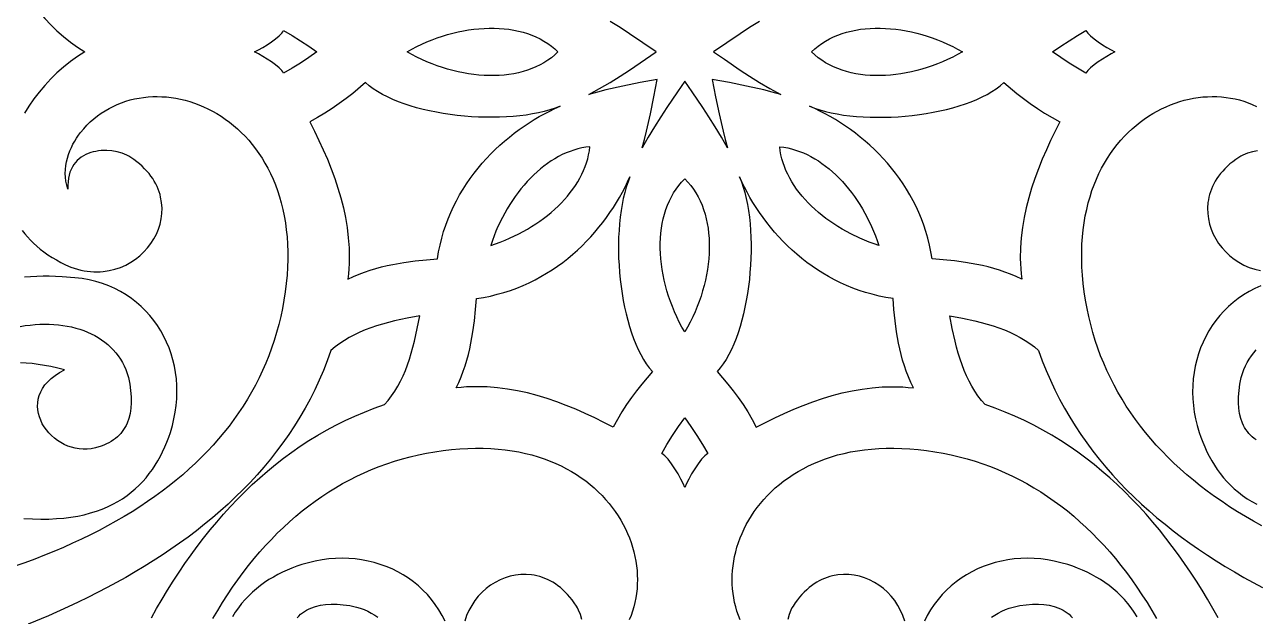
# Model space of a CAD drawing. Extents: x 38.7 to 88.7, y -52.9 to -2.9.
# Drawn here: x 54.2 to 71.81, y -35.98 to -27.51 of the extents above; entities that cross this region are included whole.
import ezdxf

# ---------------------------------------------------------------- set-up
doc = ezdxf.new("R2010")
doc.units = 0
doc.header["$MEASUREMENT"] = 0
doc.layers.add('LAYER_1', color=18, linetype='CONTINUOUS')

msp = doc.modelspace()

# ---------------------------------------------------------------- linework, layer by layer
at = {"layer": 'LAYER_1'}
for points in [[(54.202, -27.021), (54.266, -27.126), (54.336, -27.227), (54.411, -27.326), (54.492, -27.421), (54.578, -27.513), (54.668, -27.6), (54.762, -27.683), (54.86, -27.761), (54.962, -27.834), (55.068, -27.901), (54.962, -27.968), (54.86, -28.04), (54.762, -28.118), (54.668, -28.201), (54.578, -28.288), (54.492, -28.38), (54.411, -28.475), (54.336, -28.574), (54.266, -28.676), (54.202, -28.78)], [(64.719, -27.465), (64.576, -27.554), (64.443, -27.641), (64.06, -27.901), (64.216, -28.005), (64.443, -28.16), (64.576, -28.247), (64.719, -28.337), (64.869, -28.425), (65.023, -28.51), (64.901, -28.476), (64.78, -28.446), (64.535, -28.391), (64.289, -28.341), (64.042, -28.294), (64.09, -28.542), (64.141, -28.789), (64.197, -29.034), (64.228, -29.155), (64.262, -29.276), (64.176, -29.123), (64.086, -28.974), (63.995, -28.831), (63.908, -28.698), (63.754, -28.472), (63.65, -28.318), (63.546, -28.472), (63.392, -28.698), (63.305, -28.831), (63.215, -28.974), (63.125, -29.123), (63.04, -29.276), (63.073, -29.155), (63.104, -29.034), (63.159, -28.789), (63.209, -28.542), (63.257, -28.294), (63.011, -28.341), (62.765, -28.391), (62.52, -28.446), (62.399, -28.476), (62.277, -28.51), (62.431, -28.425), (62.581, -28.337), (62.724, -28.247), (62.858, -28.16), (63.24, -27.901), (62.858, -27.641), (62.724, -27.554), (62.581, -27.465)], [(54.171, -30.455), (54.207, -30.502), (54.246, -30.548), (54.287, -30.593), (54.332, -30.638), (54.379, -30.681), (54.429, -30.723), (54.482, -30.763), (54.538, -30.803), (54.597, -30.841), (54.659, -30.878), (54.724, -30.914), (54.792, -30.948), (54.864, -30.981), (54.912, -30.997), (54.96, -31.011), (55.008, -31.023), (55.056, -31.032), (55.102, -31.039), (55.149, -31.044), (55.195, -31.047), (55.24, -31.047), (55.284, -31.046), (55.328, -31.043), (55.414, -31.03), (55.496, -31.011), (55.576, -30.984), (55.651, -30.951), (55.723, -30.912), (55.79, -30.868), (55.853, -30.818), (55.911, -30.764), (55.964, -30.705), (56.012, -30.643), (56.054, -30.577), (56.09, -30.508), (56.119, -30.437), (56.143, -30.364), (56.159, -30.288), (56.169, -30.212), (56.171, -30.135), (56.165, -30.057), (56.151, -29.98), (56.142, -29.941), (56.13, -29.902), (56.116, -29.864), (56.099, -29.826), (56.081, -29.788), (56.06, -29.751), (56.037, -29.714), (56.012, -29.678), (55.985, -29.642), (55.955, -29.607), (55.922, -29.572), (55.888, -29.538), (55.85, -29.505), (55.81, -29.473), (55.768, -29.442), (55.723, -29.411), (55.695, -29.394), (55.665, -29.379), (55.6, -29.352), (55.529, -29.332), (55.455, -29.318), (55.379, -29.312), (55.34, -29.312), (55.302, -29.314), (55.263, -29.318), (55.225, -29.324), (55.188, -29.332), (55.151, -29.342), (55.116, -29.355), (55.081, -29.37), (55.048, -29.387), (55.016, -29.407), (54.986, -29.43), (54.958, -29.455), (54.932, -29.483), (54.909, -29.513), (54.888, -29.547), (54.869, -29.583), (54.854, -29.622), (54.841, -29.664), (54.832, -29.709), (54.826, -29.758), (54.823, -29.809), (54.825, -29.864), (54.807, -29.808), (54.795, -29.751), (54.788, -29.695), (54.786, -29.639), (54.788, -29.583), (54.794, -29.528), (54.804, -29.474), (54.817, -29.421), (54.833, -29.369), (54.852, -29.318), (54.874, -29.269), (54.897, -29.222), (54.922, -29.177), (54.949, -29.134), (54.977, -29.093), (55.005, -29.055), (55.05, -29.002), (55.097, -28.951), (55.145, -28.904), (55.196, -28.859), (55.248, -28.817), (55.301, -28.778), (55.356, -28.743), (55.413, -28.71), (55.471, -28.68), (55.53, -28.653), (55.591, -28.629), (55.652, -28.608), (55.714, -28.589), (55.778, -28.574), (55.842, -28.561), (55.906, -28.552), (55.971, -28.545), (56.037, -28.541), (56.103, -28.54), (56.17, -28.542), (56.236, -28.546), (56.303, -28.554), (56.369, -28.564), (56.436, -28.577), (56.502, -28.593), (56.568, -28.612), (56.634, -28.634), (56.699, -28.658), (56.764, -28.685), (56.828, -28.715), (56.891, -28.748), (56.954, -28.783), (57.015, -28.821), (57.076, -28.862), (57.135, -28.906), (57.193, -28.953), (57.25, -29.002), (57.305, -29.054), (57.359, -29.108), (57.411, -29.166), (57.461, -29.226), (57.51, -29.288), (57.557, -29.354), (57.602, -29.422), (57.644, -29.492), (57.685, -29.566), (57.723, -29.642), (57.759, -29.721), (57.793, -29.802), (57.823, -29.886), (57.852, -29.973), (57.877, -30.062), (57.9, -30.154), (57.919, -30.248), (57.936, -30.345), (57.949, -30.445), (57.96, -30.547), (57.967, -30.652), (57.97, -30.76), (57.97, -30.87), (57.967, -30.982), (57.959, -31.097), (57.948, -31.215), (57.933, -31.335), (57.915, -31.455), (57.893, -31.572), (57.869, -31.689), (57.841, -31.804), (57.81, -31.917), (57.776, -32.029), (57.739, -32.14), (57.698, -32.248), (57.655, -32.356), (57.609, -32.462), (57.559, -32.566), (57.507, -32.669), (57.451, -32.77), (57.393, -32.87), (57.332, -32.969), (57.267, -33.066), (57.2, -33.161), (57.13, -33.255), (57.057, -33.347), (56.981, -33.438), (56.903, -33.527), (56.821, -33.615), (56.737, -33.701), (56.65, -33.786), (56.56, -33.869), (56.467, -33.951), (56.372, -34.031), (56.274, -34.109), (56.173, -34.187), (56.069, -34.262), (55.963, -34.336), (55.855, -34.409), (55.743, -34.48), (55.629, -34.549), (55.512, -34.617), (55.393, -34.683), (55.271, -34.748), (55.147, -34.811), (55.02, -34.873), (54.891, -34.933), (54.759, -34.992), (54.625, -35.049), (54.488, -35.104), (54.349, -35.158), (54.207, -35.211), (54.063, -35.262)], [(71.906, -34.683), (71.787, -34.617), (71.67, -34.549), (71.556, -34.48), (71.445, -34.409), (71.336, -34.336), (71.23, -34.262), (71.126, -34.187), (71.025, -34.109), (70.927, -34.031), (70.832, -33.951), (70.739, -33.869), (70.649, -33.786), (70.562, -33.701), (70.478, -33.615), (70.396, -33.527), (70.318, -33.438), (70.242, -33.347), (70.169, -33.255), (70.099, -33.161), (70.031, -33.066), (69.967, -32.969), (69.906, -32.87), (69.847, -32.77), (69.792, -32.669), (69.74, -32.566), (69.69, -32.462), (69.644, -32.356), (69.6, -32.248), (69.56, -32.14), (69.523, -32.029), (69.489, -31.917), (69.458, -31.804), (69.43, -31.689), (69.405, -31.572), (69.384, -31.455), (69.366, -31.335), (69.351, -31.215), (69.34, -31.097), (69.332, -30.982), (69.329, -30.87), (69.329, -30.76), (69.332, -30.652), (69.339, -30.547), (69.35, -30.445), (69.363, -30.345), (69.38, -30.248), (69.4, -30.154), (69.422, -30.062), (69.448, -29.973), (69.476, -29.886), (69.507, -29.802), (69.54, -29.721), (69.576, -29.642), (69.614, -29.566), (69.655, -29.492), (69.698, -29.422), (69.743, -29.354), (69.789, -29.288), (69.838, -29.226), (69.889, -29.166), (69.941, -29.108), (69.995, -29.054), (70.05, -29.002), (70.107, -28.953), (70.165, -28.906), (70.224, -28.862), (70.284, -28.821), (70.346, -28.783), (70.408, -28.748), (70.472, -28.715), (70.536, -28.685), (70.6, -28.658), (70.666, -28.634), (70.731, -28.612), (70.797, -28.593), (70.864, -28.577), (70.93, -28.564), (70.997, -28.554), (71.064, -28.546), (71.13, -28.542), (71.197, -28.54), (71.263, -28.541), (71.328, -28.545), (71.394, -28.552), (71.458, -28.561), (71.522, -28.574), (71.585, -28.589), (71.648, -28.608), (71.709, -28.629), (71.769, -28.653), (71.828, -28.68)], [(71.845, -29.318), (71.771, -29.332), (71.701, -29.352), (71.636, -29.379), (71.606, -29.394), (71.577, -29.411), (71.532, -29.442), (71.49, -29.473), (71.45, -29.505), (71.413, -29.538), (71.378, -29.572), (71.346, -29.607), (71.316, -29.642), (71.288, -29.678), (71.263, -29.714), (71.24, -29.751), (71.219, -29.788), (71.201, -29.826), (71.185, -29.864), (71.171, -29.902), (71.159, -29.941), (71.149, -29.98), (71.141, -30.018), (71.135, -30.057), (71.129, -30.135), (71.132, -30.212), (71.141, -30.288), (71.157, -30.364), (71.181, -30.437), (71.21, -30.508), (71.246, -30.577), (71.288, -30.643), (71.336, -30.705), (71.389, -30.764), (71.447, -30.818), (71.51, -30.868), (71.577, -30.912), (71.649, -30.951), (71.725, -30.984), (71.804, -31.011), (71.886, -31.03)], [(54.195, -34.577), (54.318, -34.584), (54.437, -34.587), (54.551, -34.586), (54.661, -34.58), (54.766, -34.572), (54.868, -34.559), (54.965, -34.542), (55.058, -34.523), (55.147, -34.499), (55.233, -34.473), (55.315, -34.443), (55.393, -34.41), (55.467, -34.374), (55.538, -34.336), (55.605, -34.294), (55.67, -34.25), (55.731, -34.203), (55.788, -34.154), (55.843, -34.103), (55.895, -34.049), (55.943, -33.994), (55.989, -33.936), (56.033, -33.876), (56.073, -33.815), (56.111, -33.752), (56.147, -33.687), (56.18, -33.622), (56.211, -33.554), (56.239, -33.486), (56.266, -33.416), (56.29, -33.346), (56.319, -33.249), (56.342, -33.152), (56.361, -33.056), (56.374, -32.96), (56.382, -32.864), (56.385, -32.769), (56.383, -32.674), (56.376, -32.581), (56.364, -32.489), (56.348, -32.398), (56.327, -32.309), (56.301, -32.222), (56.271, -32.136), (56.236, -32.053), (56.197, -31.972), (56.153, -31.894), (56.105, -31.818), (56.053, -31.745), (55.997, -31.675), (55.937, -31.609), (55.873, -31.546), (55.805, -31.486), (55.733, -31.43), (55.657, -31.379), (55.578, -31.331), (55.495, -31.288), (55.408, -31.25), (55.318, -31.216), (55.225, -31.187), (55.128, -31.163), (55.028, -31.145), (54.925, -31.132), (54.74, -31.118), (54.648, -31.114), (54.558, -31.112), (54.468, -31.112), (54.379, -31.114), (54.29, -31.119), (54.203, -31.125)], [(71.892, -31.25), (71.806, -31.288), (71.723, -31.331), (71.644, -31.379), (71.568, -31.43), (71.496, -31.486), (71.428, -31.546), (71.364, -31.609), (71.304, -31.675), (71.247, -31.745), (71.195, -31.818), (71.148, -31.894), (71.104, -31.972), (71.065, -32.053), (71.03, -32.136), (71, -32.222), (70.974, -32.309), (70.953, -32.398), (70.936, -32.489), (70.925, -32.581), (70.918, -32.674), (70.916, -32.769), (70.919, -32.864), (70.927, -32.96), (70.94, -33.056), (70.958, -33.152), (70.982, -33.249), (71.011, -33.346), (71.035, -33.416), (71.062, -33.486), (71.09, -33.554), (71.121, -33.622), (71.154, -33.687), (71.189, -33.752), (71.227, -33.815), (71.268, -33.876), (71.311, -33.936), (71.357, -33.994), (71.406, -34.049), (71.457, -34.103), (71.512, -34.154), (71.57, -34.203), (71.631, -34.25), (71.695, -34.294), (71.762, -34.336), (71.833, -34.374)], [(56.018, -35.997), (56.094, -35.864), (56.171, -35.732), (56.25, -35.601), (56.331, -35.473), (56.414, -35.346), (56.499, -35.221), (56.586, -35.098), (56.674, -34.977), (56.765, -34.858), (56.858, -34.742), (56.954, -34.628), (57.051, -34.516), (57.15, -34.406), (57.252, -34.299), (57.356, -34.195), (57.462, -34.093), (57.571, -33.995), (57.682, -33.899), (57.795, -33.806), (57.911, -33.716), (58.029, -33.629), (58.149, -33.545), (58.273, -33.464), (58.398, -33.387), (58.526, -33.313), (58.657, -33.243), (58.791, -33.177), (58.927, -33.114), (59.066, -33.054), (59.208, -32.999), (59.352, -32.947), (59.405, -32.887), (59.455, -32.823), (59.501, -32.756), (59.543, -32.686), (59.583, -32.613), (59.619, -32.537), (59.652, -32.459), (59.683, -32.379), (59.711, -32.296), (59.737, -32.212), (59.761, -32.126), (59.783, -32.039), (59.823, -31.86), (59.858, -31.677), (59.676, -31.711), (59.497, -31.75), (59.41, -31.772), (59.324, -31.796), (59.24, -31.821), (59.158, -31.849), (59.077, -31.879), (58.999, -31.912), (58.923, -31.948), (58.85, -31.987), (58.78, -32.029), (58.713, -32.074), (58.648, -32.123), (58.588, -32.176), (58.535, -32.32), (58.479, -32.462), (58.419, -32.6), (58.355, -32.736), (58.288, -32.869), (58.217, -33), (58.142, -33.128), (58.065, -33.253), (57.983, -33.376), (57.899, -33.496), (57.811, -33.614), (57.721, -33.729), (57.627, -33.842), (57.531, -33.952), (57.431, -34.061), (57.329, -34.166), (57.224, -34.27), (57.117, -34.371), (57.007, -34.47), (56.894, -34.566), (56.779, -34.661), (56.662, -34.753), (56.543, -34.844), (56.422, -34.932), (56.298, -35.018), (56.173, -35.102), (56.045, -35.185), (55.916, -35.265), (55.786, -35.343), (55.653, -35.42), (55.519, -35.495), (55.384, -35.567), (55.247, -35.639), (55.109, -35.708), (54.969, -35.776), (54.829, -35.842), (54.545, -35.969), (54.257, -36.09)], [(71.281, -35.997), (71.206, -35.864), (71.129, -35.732), (71.05, -35.601), (70.969, -35.473), (70.886, -35.346), (70.801, -35.221), (70.714, -35.098), (70.625, -34.977), (70.534, -34.858), (70.441, -34.742), (70.346, -34.628), (70.249, -34.516), (70.149, -34.406), (70.047, -34.299), (69.944, -34.195), (69.837, -34.093), (69.729, -33.995), (69.618, -33.899), (69.505, -33.806), (69.389, -33.716), (69.271, -33.629), (69.15, -33.545), (69.027, -33.464), (68.901, -33.387), (68.773, -33.313), (68.642, -33.243), (68.509, -33.177), (68.373, -33.114), (68.234, -33.054), (68.092, -32.999), (67.948, -32.947), (67.894, -32.887), (67.845, -32.823), (67.799, -32.756), (67.757, -32.686), (67.717, -32.613), (67.681, -32.537), (67.648, -32.459), (67.617, -32.379), (67.589, -32.296), (67.562, -32.212), (67.538, -32.126), (67.516, -32.039), (67.476, -31.86), (67.441, -31.677), (67.624, -31.711), (67.802, -31.75), (67.89, -31.772), (67.976, -31.796), (68.06, -31.821), (68.142, -31.849), (68.223, -31.879), (68.301, -31.912), (68.377, -31.948), (68.45, -31.987), (68.52, -32.029), (68.588, -32.074), (68.652, -32.123), (68.713, -32.176), (68.765, -32.32), (68.821, -32.462), (68.881, -32.6), (68.945, -32.736), (69.012, -32.869), (69.083, -33), (69.158, -33.128), (69.236, -33.253), (69.317, -33.376), (69.401, -33.496), (69.489, -33.614), (69.579, -33.729), (69.673, -33.842), (69.77, -33.952), (69.869, -34.061), (69.971, -34.166), (70.076, -34.27), (70.184, -34.371), (70.293, -34.47), (70.406, -34.566), (70.521, -34.661), (70.638, -34.753), (70.757, -34.844), (70.878, -34.932), (71.002, -35.018), (71.127, -35.102), (71.254, -35.185), (71.383, -35.265), (71.514, -35.343), (71.647, -35.42), (71.781, -35.495), (71.916, -35.567)], [(54.142, -31.829), (54.213, -31.817), (54.284, -31.809), (54.354, -31.802), (54.423, -31.798), (54.491, -31.797), (54.558, -31.797), (54.624, -31.801), (54.689, -31.806), (54.753, -31.814), (54.815, -31.824), (54.876, -31.837), (54.936, -31.852), (54.994, -31.869), (55.051, -31.888), (55.106, -31.91), (55.159, -31.934), (55.21, -31.96), (55.259, -31.989), (55.307, -32.02), (55.352, -32.053), (55.395, -32.088), (55.436, -32.125), (55.474, -32.165), (55.51, -32.207), (55.544, -32.251), (55.575, -32.297), (55.603, -32.345), (55.629, -32.395), (55.652, -32.448), (55.672, -32.502), (55.689, -32.559), (55.708, -32.656), (55.721, -32.748), (55.728, -32.837), (55.729, -32.921), (55.725, -33.001), (55.713, -33.077), (55.696, -33.148), (55.671, -33.215), (55.657, -33.246), (55.64, -33.276), (55.622, -33.306), (55.602, -33.333), (55.58, -33.36), (55.557, -33.386), (55.532, -33.41), (55.504, -33.433), (55.475, -33.454), (55.444, -33.474), (55.411, -33.493), (55.377, -33.511), (55.34, -33.527), (55.301, -33.542), (55.218, -33.568), (55.159, -33.58), (55.101, -33.586), (55.043, -33.587), (54.986, -33.583), (54.93, -33.573), (54.875, -33.559), (54.822, -33.541), (54.771, -33.518), (54.722, -33.492), (54.675, -33.462), (54.631, -33.428), (54.589, -33.392), (54.551, -33.352), (54.516, -33.311), (54.485, -33.267), (54.458, -33.221), (54.435, -33.173), (54.417, -33.125), (54.403, -33.074), (54.394, -33.024), (54.391, -32.972), (54.393, -32.921), (54.401, -32.869), (54.415, -32.817), (54.435, -32.767), (54.462, -32.716), (54.496, -32.667), (54.536, -32.62), (54.584, -32.574), (54.64, -32.53), (54.704, -32.488), (54.776, -32.449), (54.678, -32.425), (54.582, -32.404), (54.489, -32.387), (54.398, -32.373), (54.311, -32.362), (54.226, -32.355), (54.144, -32.351)], [(71.826, -33.454), (71.797, -33.433), (71.769, -33.41), (71.744, -33.386), (71.72, -33.36), (71.699, -33.333), (71.679, -33.306), (71.66, -33.276), (71.644, -33.246), (71.629, -33.215), (71.605, -33.148), (71.587, -33.077), (71.576, -33.001), (71.571, -32.921), (71.572, -32.837), (71.58, -32.748), (71.593, -32.656), (71.612, -32.559), (71.629, -32.502), (71.649, -32.448), (71.671, -32.395), (71.697, -32.345), (71.726, -32.297), (71.757, -32.251), (71.79, -32.207), (71.826, -32.165)], [(56.898, -36.009), (56.967, -35.893), (57.037, -35.779), (57.108, -35.668), (57.181, -35.56), (57.256, -35.454), (57.332, -35.351), (57.41, -35.25), (57.489, -35.152), (57.569, -35.057), (57.652, -34.965), (57.735, -34.876), (57.82, -34.789), (57.907, -34.705), (57.995, -34.624), (58.085, -34.546), (58.176, -34.47), (58.269, -34.398), (58.363, -34.328), (58.459, -34.262), (58.556, -34.198), (58.655, -34.137), (58.755, -34.079), (58.856, -34.024), (58.96, -33.972), (59.064, -33.923), (59.17, -33.878), (59.278, -33.835), (59.387, -33.795), (59.498, -33.759), (59.61, -33.725), (59.723, -33.695), (59.838, -33.668), (59.955, -33.644), (60.073, -33.623), (60.192, -33.605), (60.312, -33.591), (60.43, -33.581), (60.545, -33.574), (60.657, -33.571), (60.767, -33.572), (60.874, -33.576), (60.979, -33.584), (61.081, -33.595), (61.18, -33.609), (61.277, -33.626), (61.371, -33.646), (61.463, -33.669), (61.552, -33.695), (61.638, -33.724), (61.722, -33.756), (61.803, -33.789), (61.881, -33.826), (61.957, -33.865), (62.03, -33.906), (62.101, -33.949), (62.168, -33.994), (62.233, -34.041), (62.296, -34.09), (62.355, -34.141), (62.412, -34.194), (62.467, -34.248), (62.518, -34.304), (62.567, -34.361), (62.613, -34.419), (62.656, -34.479), (62.697, -34.539), (62.735, -34.601), (62.77, -34.664), (62.802, -34.727), (62.831, -34.791), (62.858, -34.856), (62.882, -34.922), (62.903, -34.988), (62.922, -35.054), (62.937, -35.12), (62.95, -35.187), (62.96, -35.254), (62.967, -35.32), (62.971, -35.387), (62.972, -35.453), (62.971, -35.519), (62.967, -35.585), (62.96, -35.65), (62.95, -35.715), (62.937, -35.779), (62.921, -35.842), (62.902, -35.904), (62.881, -35.965), (62.856, -36.026)], [(64.443, -36.026), (64.419, -35.965), (64.397, -35.904), (64.379, -35.842), (64.363, -35.779), (64.35, -35.715), (64.34, -35.65), (64.333, -35.585), (64.329, -35.519), (64.327, -35.453), (64.329, -35.387), (64.333, -35.32), (64.34, -35.254), (64.35, -35.187), (64.363, -35.12), (64.378, -35.054), (64.397, -34.988), (64.418, -34.922), (64.442, -34.856), (64.469, -34.791), (64.498, -34.727), (64.53, -34.664), (64.565, -34.601), (64.603, -34.539), (64.644, -34.479), (64.687, -34.419), (64.733, -34.361), (64.782, -34.304), (64.834, -34.248), (64.888, -34.194), (64.945, -34.141), (65.004, -34.09), (65.067, -34.041), (65.132, -33.994), (65.2, -33.949), (65.27, -33.906), (65.343, -33.865), (65.419, -33.826), (65.497, -33.789), (65.578, -33.756), (65.662, -33.724), (65.748, -33.695), (65.837, -33.669), (65.929, -33.646), (66.023, -33.626), (66.12, -33.609), (66.219, -33.595), (66.321, -33.584), (66.426, -33.576), (66.533, -33.572), (66.643, -33.571), (66.756, -33.574), (66.871, -33.581), (66.988, -33.591), (67.108, -33.605), (67.228, -33.623), (67.345, -33.644), (67.462, -33.668), (67.577, -33.695), (67.69, -33.725), (67.803, -33.759), (67.913, -33.795), (68.022, -33.835), (68.13, -33.878), (68.236, -33.923), (68.34, -33.972), (68.444, -34.024), (68.545, -34.079), (68.645, -34.137), (68.744, -34.198), (68.841, -34.262), (68.937, -34.328), (69.031, -34.398), (69.124, -34.47), (69.215, -34.546), (69.304, -34.624), (69.393, -34.705), (69.479, -34.789), (69.564, -34.876), (69.648, -34.965), (69.73, -35.057), (69.811, -35.152), (69.89, -35.25), (69.968, -35.351), (70.044, -35.454), (70.118, -35.56), (70.191, -35.668), (70.263, -35.779), (70.333, -35.893), (70.401, -36.009)], [(60.222, -36.047), (60.179, -35.964), (60.132, -35.884), (60.081, -35.808), (60.026, -35.736), (59.967, -35.667), (59.904, -35.602), (59.838, -35.542), (59.769, -35.485), (59.696, -35.433), (59.621, -35.384), (59.543, -35.34), (59.462, -35.3), (59.379, -35.265), (59.294, -35.234), (59.207, -35.208), (59.118, -35.186), (59.027, -35.169), (58.935, -35.157), (58.842, -35.149), (58.748, -35.147), (58.652, -35.149), (58.557, -35.157), (58.46, -35.169), (58.364, -35.187), (58.267, -35.21), (58.17, -35.238), (58.1, -35.262), (58.03, -35.288), (57.962, -35.317), (57.894, -35.347), (57.828, -35.38), (57.764, -35.415), (57.701, -35.453), (57.639, -35.493), (57.579, -35.536), (57.521, -35.582), (57.465, -35.63), (57.411, -35.682), (57.36, -35.736), (57.31, -35.794), (57.263, -35.854), (57.219, -35.918), (57.177, -35.986)], [(70.123, -35.986), (70.081, -35.918), (70.036, -35.854), (69.989, -35.794), (69.94, -35.736), (69.888, -35.682), (69.834, -35.63), (69.778, -35.582), (69.72, -35.536), (69.661, -35.493), (69.599, -35.453), (69.536, -35.415), (69.471, -35.38), (69.405, -35.347), (69.338, -35.317), (69.269, -35.288), (69.2, -35.262), (69.129, -35.238), (69.032, -35.21), (68.936, -35.187), (68.839, -35.169), (68.743, -35.157), (68.647, -35.149), (68.552, -35.147), (68.457, -35.149), (68.364, -35.157), (68.272, -35.169), (68.182, -35.186), (68.093, -35.208), (68.006, -35.234), (67.92, -35.265), (67.837, -35.3), (67.757, -35.34), (67.679, -35.384), (67.603, -35.433), (67.531, -35.485), (67.461, -35.542), (67.395, -35.602), (67.333, -35.667), (67.274, -35.736), (67.218, -35.808), (67.167, -35.884), (67.12, -35.964), (67.078, -36.047)], [(62.178, -36.024), (62.158, -35.953), (62.131, -35.888), (62.116, -35.858), (62.099, -35.83), (62.069, -35.785), (62.038, -35.742), (62.006, -35.702), (61.973, -35.665), (61.94, -35.63), (61.906, -35.597), (61.871, -35.567), (61.835, -35.539), (61.799, -35.514), (61.762, -35.49), (61.725, -35.47), (61.688, -35.451), (61.65, -35.434), (61.612, -35.42), (61.574, -35.408), (61.535, -35.398), (61.496, -35.39), (61.458, -35.384), (61.38, -35.378), (61.303, -35.379), (61.227, -35.388), (61.151, -35.404), (61.078, -35.427), (61.007, -35.456), (60.938, -35.492), (60.872, -35.533), (60.809, -35.58), (60.75, -35.633), (60.696, -35.691), (60.646, -35.753), (60.601, -35.821), (60.561, -35.892), (60.528, -35.968), (60.501, -36.047)], [(66.799, -36.047), (66.772, -35.968), (66.738, -35.892), (66.699, -35.821), (66.654, -35.753), (66.604, -35.691), (66.55, -35.633), (66.491, -35.58), (66.428, -35.533), (66.362, -35.492), (66.293, -35.456), (66.222, -35.427), (66.148, -35.404), (66.073, -35.388), (65.997, -35.379), (65.92, -35.378), (65.842, -35.384), (65.765, -35.398), (65.726, -35.408), (65.688, -35.42), (65.65, -35.434), (65.612, -35.451), (65.574, -35.47), (65.537, -35.49), (65.501, -35.514), (65.464, -35.539), (65.429, -35.567), (65.394, -35.597), (65.36, -35.63), (65.326, -35.665), (65.293, -35.702), (65.261, -35.742), (65.23, -35.785), (65.2, -35.83), (65.183, -35.858), (65.168, -35.888), (65.142, -35.953), (65.122, -36.024)], [(58.103, -35.998), (58.127, -35.973), (58.152, -35.949), (58.179, -35.928), (58.207, -35.908), (58.236, -35.89), (58.267, -35.874), (58.298, -35.859), (58.365, -35.835), (58.436, -35.818), (58.511, -35.807), (58.591, -35.802), (58.675, -35.804), (58.763, -35.812), (58.856, -35.825), (58.952, -35.845), (59.008, -35.862), (59.063, -35.882), (59.115, -35.906), (59.165, -35.932), (59.214, -35.96), (59.26, -35.992)], [(68.04, -35.992), (68.086, -35.96), (68.134, -35.932), (68.185, -35.906), (68.237, -35.882), (68.292, -35.862), (68.348, -35.845), (68.444, -35.825), (68.536, -35.812), (68.625, -35.804), (68.709, -35.802), (68.788, -35.807), (68.864, -35.818), (68.935, -35.835), (69.002, -35.859), (69.033, -35.874), (69.063, -35.89), (69.093, -35.908), (69.121, -35.928), (69.147, -35.949), (69.173, -35.973), (69.197, -35.998)]]:
    msp.add_lwpolyline(points, dxfattribs=at)
for points in [[(58.388, -27.901), (58.27, -27.982), (58.151, -28.06), (58.031, -28.135), (57.911, -28.205), (57.9, -28.187), (57.885, -28.168), (57.846, -28.129), (57.796, -28.087), (57.738, -28.045), (57.676, -28.004), (57.613, -27.965), (57.552, -27.93), (57.495, -27.901), (57.552, -27.871), (57.613, -27.836), (57.676, -27.798), (57.738, -27.757), (57.796, -27.715), (57.846, -27.673), (57.885, -27.633), (57.9, -27.615), (57.911, -27.597), (58.031, -27.666), (58.151, -27.741), (58.27, -27.819)], [(61.836, -27.901), (61.79, -27.944), (61.741, -27.984), (61.689, -28.021), (61.635, -28.056), (61.579, -28.087), (61.521, -28.115), (61.461, -28.14), (61.399, -28.163), (61.336, -28.182), (61.27, -28.199), (61.204, -28.213), (61.135, -28.224), (61.066, -28.232), (60.996, -28.237), (60.924, -28.24), (60.852, -28.24), (60.779, -28.238), (60.705, -28.233), (60.631, -28.225), (60.557, -28.215), (60.482, -28.202), (60.407, -28.186), (60.332, -28.168), (60.257, -28.148), (60.183, -28.125), (60.108, -28.1), (60.034, -28.073), (59.961, -28.043), (59.889, -28.011), (59.817, -27.976), (59.746, -27.94), (59.677, -27.901), (59.746, -27.862), (59.817, -27.825), (59.889, -27.791), (59.961, -27.758), (60.034, -27.729), (60.108, -27.701), (60.183, -27.676), (60.257, -27.653), (60.332, -27.633), (60.407, -27.615), (60.482, -27.6), (60.557, -27.587), (60.631, -27.576), (60.705, -27.569), (60.779, -27.564), (60.852, -27.561), (60.924, -27.561), (60.996, -27.564), (61.066, -27.569), (61.135, -27.578), (61.204, -27.589), (61.27, -27.602), (61.336, -27.619), (61.399, -27.639), (61.461, -27.661), (61.521, -27.686), (61.579, -27.714), (61.635, -27.746), (61.689, -27.78), (61.741, -27.817), (61.79, -27.857)], [(67.624, -27.901), (67.554, -27.94), (67.483, -27.976), (67.411, -28.011), (67.339, -28.043), (67.265, -28.073), (67.191, -28.1), (67.117, -28.125), (67.042, -28.148), (66.968, -28.168), (66.893, -28.186), (66.818, -28.202), (66.743, -28.215), (66.668, -28.225), (66.594, -28.233), (66.52, -28.238), (66.447, -28.24), (66.375, -28.24), (66.304, -28.237), (66.233, -28.232), (66.164, -28.224), (66.096, -28.213), (66.029, -28.199), (65.964, -28.182), (65.9, -28.163), (65.838, -28.14), (65.778, -28.115), (65.72, -28.087), (65.664, -28.056), (65.61, -28.021), (65.559, -27.984), (65.51, -27.944), (65.463, -27.901), (65.51, -27.857), (65.559, -27.817), (65.61, -27.78), (65.664, -27.746), (65.72, -27.714), (65.778, -27.686), (65.838, -27.661), (65.9, -27.639), (65.964, -27.619), (66.029, -27.602), (66.096, -27.589), (66.164, -27.578), (66.233, -27.569), (66.304, -27.564), (66.375, -27.561), (66.447, -27.561), (66.52, -27.564), (66.594, -27.569), (66.668, -27.576), (66.743, -27.587), (66.818, -27.6), (66.893, -27.615), (66.968, -27.633), (67.042, -27.653), (67.117, -27.676), (67.191, -27.701), (67.265, -27.729), (67.339, -27.758), (67.411, -27.791), (67.483, -27.825), (67.554, -27.862)], [(69.805, -27.901), (69.748, -27.93), (69.687, -27.965), (69.624, -28.004), (69.562, -28.045), (69.505, -28.087), (69.455, -28.129), (69.416, -28.168), (69.401, -28.187), (69.389, -28.205), (69.268, -28.135), (69.148, -28.06), (69.029, -27.982), (68.911, -27.901), (69.029, -27.819), (69.148, -27.741), (69.268, -27.666), (69.389, -27.597), (69.401, -27.615), (69.416, -27.633), (69.455, -27.673), (69.505, -27.715), (69.562, -27.757), (69.624, -27.798), (69.687, -27.836), (69.748, -27.871)], [(61.865, -28.679), (61.794, -28.706), (61.718, -28.731), (61.639, -28.753), (61.556, -28.773), (61.47, -28.789), (61.38, -28.804), (61.288, -28.816), (61.194, -28.825), (61.098, -28.831), (60.999, -28.836), (60.9, -28.837), (60.8, -28.837), (60.699, -28.834), (60.597, -28.828), (60.496, -28.82), (60.395, -28.81), (60.294, -28.797), (60.195, -28.782), (60.096, -28.765), (59.999, -28.745), (59.905, -28.723), (59.812, -28.699), (59.722, -28.673), (59.635, -28.645), (59.552, -28.614), (59.471, -28.581), (59.395, -28.546), (59.323, -28.509), (59.255, -28.47), (59.193, -28.429), (59.135, -28.386), (59.084, -28.341), (58.899, -28.494), (58.804, -28.569), (58.706, -28.641), (58.606, -28.712), (58.502, -28.779), (58.396, -28.842), (58.285, -28.901), (58.352, -29.034), (58.416, -29.168), (58.478, -29.302), (58.536, -29.438), (58.591, -29.574), (58.642, -29.712), (58.688, -29.85), (58.729, -29.99), (58.765, -30.131), (58.795, -30.273), (58.819, -30.416), (58.836, -30.561), (58.847, -30.707), (58.849, -30.855), (58.847, -30.929), (58.844, -31.004), (58.838, -31.079), (58.83, -31.154), (58.909, -31.116), (58.989, -31.082), (59.069, -31.052), (59.149, -31.024), (59.229, -31), (59.309, -30.978), (59.39, -30.958), (59.471, -30.941), (59.632, -30.914), (59.792, -30.892), (59.953, -30.876), (60.112, -30.864), (60.128, -30.763), (60.149, -30.665), (60.173, -30.568), (60.2, -30.473), (60.231, -30.381), (60.265, -30.29), (60.301, -30.201), (60.341, -30.114), (60.384, -30.03), (60.429, -29.947), (60.477, -29.866), (60.527, -29.788), (60.58, -29.711), (60.635, -29.637), (60.692, -29.565), (60.751, -29.495), (60.812, -29.427), (60.874, -29.361), (60.939, -29.297), (61.004, -29.236), (61.071, -29.177), (61.14, -29.12), (61.209, -29.065), (61.279, -29.013), (61.351, -28.963), (61.423, -28.915), (61.496, -28.87), (61.569, -28.827), (61.643, -28.786), (61.717, -28.748), (61.791, -28.712)], [(65.436, -28.679), (65.507, -28.706), (65.582, -28.731), (65.662, -28.753), (65.745, -28.773), (65.831, -28.789), (65.92, -28.804), (66.012, -28.816), (66.106, -28.825), (66.203, -28.831), (66.301, -28.836), (66.4, -28.837), (66.5, -28.837), (66.601, -28.834), (66.703, -28.828), (66.804, -28.82), (66.905, -28.81), (67.006, -28.797), (67.105, -28.782), (67.204, -28.765), (67.3, -28.745), (67.395, -28.723), (67.487, -28.699), (67.577, -28.673), (67.664, -28.645), (67.748, -28.614), (67.828, -28.581), (67.905, -28.546), (67.977, -28.509), (68.044, -28.47), (68.107, -28.429), (68.164, -28.386), (68.216, -28.341), (68.401, -28.494), (68.496, -28.569), (68.593, -28.641), (68.694, -28.712), (68.797, -28.779), (68.904, -28.842), (69.015, -28.901), (68.949, -29.034), (68.884, -29.168), (68.823, -29.302), (68.764, -29.438), (68.709, -29.574), (68.658, -29.712), (68.612, -29.85), (68.571, -29.99), (68.535, -30.131), (68.504, -30.273), (68.48, -30.416), (68.463, -30.561), (68.453, -30.707), (68.45, -30.855), (68.452, -30.929), (68.456, -31.004), (68.462, -31.079), (68.47, -31.154), (68.39, -31.116), (68.311, -31.082), (68.231, -31.052), (68.151, -31.024), (68.07, -31), (67.99, -30.978), (67.909, -30.958), (67.829, -30.941), (67.668, -30.914), (67.507, -30.892), (67.348, -30.876), (67.189, -30.864), (67.172, -30.763), (67.152, -30.665), (67.128, -30.568), (67.101, -30.473), (67.07, -30.381), (67.036, -30.29), (66.999, -30.201), (66.959, -30.114), (66.917, -30.03), (66.871, -29.947), (66.823, -29.866), (66.773, -29.788), (66.72, -29.711), (66.665, -29.637), (66.608, -29.565), (66.549, -29.495), (66.488, -29.427), (66.426, -29.361), (66.362, -29.297), (66.296, -29.236), (66.229, -29.177), (66.161, -29.12), (66.091, -29.065), (66.021, -29.013), (65.95, -28.963), (65.878, -28.915), (65.805, -28.87), (65.732, -28.827), (65.658, -28.786), (65.584, -28.748), (65.51, -28.712)], [(60.874, -30.67), (60.942, -30.648), (61.011, -30.623), (61.078, -30.596), (61.144, -30.568), (61.274, -30.506), (61.399, -30.437), (61.459, -30.401), (61.518, -30.363), (61.576, -30.324), (61.631, -30.283), (61.686, -30.241), (61.738, -30.197), (61.789, -30.153), (61.837, -30.107), (61.884, -30.06), (61.929, -30.013), (61.971, -29.964), (62.012, -29.914), (62.05, -29.863), (62.085, -29.811), (62.118, -29.759), (62.149, -29.706), (62.177, -29.652), (62.202, -29.597), (62.225, -29.542), (62.244, -29.486), (62.261, -29.43), (62.274, -29.373), (62.285, -29.316), (62.292, -29.259), (62.235, -29.265), (62.178, -29.275), (62.121, -29.288), (62.064, -29.305), (62.008, -29.324), (61.953, -29.346), (61.898, -29.371), (61.844, -29.398), (61.791, -29.429), (61.738, -29.461), (61.686, -29.497), (61.635, -29.534), (61.585, -29.574), (61.536, -29.617), (61.488, -29.661), (61.441, -29.708), (61.395, -29.756), (61.35, -29.807), (61.306, -29.859), (61.264, -29.913), (61.223, -29.969), (61.183, -30.026), (61.145, -30.085), (61.108, -30.145), (61.04, -30.27), (60.977, -30.4), (60.949, -30.466), (60.922, -30.533), (60.897, -30.601)], [(66.427, -30.67), (66.358, -30.648), (66.29, -30.623), (66.222, -30.596), (66.156, -30.568), (66.026, -30.506), (65.901, -30.437), (65.841, -30.401), (65.782, -30.363), (65.724, -30.324), (65.668, -30.283), (65.614, -30.241), (65.562, -30.197), (65.511, -30.153), (65.462, -30.107), (65.416, -30.06), (65.371, -30.013), (65.328, -29.964), (65.288, -29.914), (65.25, -29.863), (65.215, -29.811), (65.181, -29.759), (65.151, -29.706), (65.123, -29.652), (65.098, -29.597), (65.075, -29.542), (65.056, -29.486), (65.039, -29.43), (65.025, -29.373), (65.015, -29.316), (65.008, -29.259), (65.065, -29.265), (65.122, -29.275), (65.179, -29.288), (65.235, -29.305), (65.291, -29.324), (65.347, -29.346), (65.401, -29.371), (65.455, -29.398), (65.509, -29.429), (65.561, -29.461), (65.613, -29.497), (65.664, -29.534), (65.714, -29.574), (65.764, -29.617), (65.812, -29.661), (65.859, -29.708), (65.905, -29.756), (65.95, -29.807), (65.993, -29.859), (66.036, -29.913), (66.077, -29.969), (66.116, -30.026), (66.155, -30.085), (66.192, -30.145), (66.261, -30.27), (66.323, -30.4), (66.352, -30.466), (66.379, -30.533), (66.404, -30.601)], [(62.866, -29.689), (62.838, -29.759), (62.813, -29.835), (62.79, -29.914), (62.77, -29.997), (62.753, -30.083), (62.738, -30.172), (62.726, -30.264), (62.716, -30.359), (62.709, -30.455), (62.704, -30.553), (62.702, -30.652), (62.702, -30.753), (62.704, -30.854), (62.709, -30.955), (62.717, -31.057), (62.727, -31.158), (62.739, -31.259), (62.753, -31.359), (62.77, -31.457), (62.789, -31.554), (62.81, -31.649), (62.833, -31.742), (62.859, -31.832), (62.887, -31.919), (62.917, -32.004), (62.949, -32.084), (62.983, -32.161), (63.02, -32.233), (63.058, -32.301), (63.099, -32.364), (63.141, -32.422), (63.186, -32.474), (63.034, -32.657), (62.96, -32.751), (62.887, -32.848), (62.817, -32.948), (62.75, -33.052), (62.686, -33.159), (62.627, -33.27), (62.494, -33.203), (62.361, -33.137), (62.227, -33.074), (62.092, -33.015), (61.955, -32.959), (61.818, -32.907), (61.68, -32.86), (61.54, -32.818), (61.399, -32.781), (61.257, -32.749), (61.114, -32.725), (60.969, -32.706), (60.823, -32.695), (60.676, -32.692), (60.602, -32.693), (60.528, -32.696), (60.453, -32.702), (60.378, -32.709), (60.415, -32.63), (60.449, -32.55), (60.48, -32.471), (60.508, -32.391), (60.532, -32.31), (60.554, -32.23), (60.574, -32.149), (60.591, -32.069), (60.619, -31.908), (60.641, -31.748), (60.658, -31.588), (60.671, -31.43), (60.772, -31.413), (60.871, -31.394), (60.968, -31.37), (61.063, -31.343), (61.156, -31.313), (61.247, -31.28), (61.336, -31.243), (61.424, -31.204), (61.509, -31.162), (61.592, -31.117), (61.673, -31.069), (61.752, -31.019), (61.828, -30.967), (61.903, -30.913), (61.976, -30.856), (62.046, -30.797), (62.114, -30.737), (62.18, -30.675), (62.244, -30.611), (62.306, -30.546), (62.365, -30.479), (62.422, -30.411), (62.477, -30.342), (62.53, -30.272), (62.58, -30.201), (62.628, -30.129), (62.674, -30.056), (62.717, -29.983), (62.758, -29.91), (62.796, -29.836), (62.832, -29.762)], [(63.65, -29.717), (63.695, -29.764), (63.736, -29.813), (63.774, -29.865), (63.81, -29.919), (63.842, -29.976), (63.871, -30.034), (63.897, -30.095), (63.92, -30.158), (63.94, -30.222), (63.957, -30.289), (63.971, -30.356), (63.983, -30.425), (63.991, -30.496), (63.997, -30.567), (64, -30.64), (64, -30.714), (63.998, -30.788), (63.992, -30.863), (63.984, -30.938), (63.974, -31.014), (63.961, -31.09), (63.945, -31.167), (63.926, -31.243), (63.905, -31.319), (63.882, -31.395), (63.856, -31.471), (63.828, -31.546), (63.797, -31.62), (63.764, -31.694), (63.728, -31.767), (63.69, -31.838), (63.65, -31.909), (63.61, -31.838), (63.572, -31.767), (63.536, -31.694), (63.503, -31.62), (63.472, -31.546), (63.444, -31.471), (63.418, -31.395), (63.394, -31.319), (63.373, -31.243), (63.355, -31.167), (63.339, -31.09), (63.326, -31.014), (63.315, -30.938), (63.307, -30.863), (63.302, -30.788), (63.299, -30.714), (63.299, -30.64), (63.302, -30.567), (63.308, -30.496), (63.317, -30.425), (63.328, -30.356), (63.342, -30.289), (63.36, -30.222), (63.38, -30.158), (63.403, -30.095), (63.429, -30.034), (63.458, -29.976), (63.49, -29.919), (63.525, -29.865), (63.564, -29.813), (63.605, -29.764)], [(64.433, -29.689), (64.461, -29.759), (64.486, -29.835), (64.509, -29.914), (64.529, -29.997), (64.547, -30.083), (64.561, -30.172), (64.574, -30.264), (64.584, -30.359), (64.591, -30.455), (64.596, -30.553), (64.598, -30.652), (64.598, -30.753), (64.596, -30.854), (64.591, -30.955), (64.583, -31.057), (64.574, -31.158), (64.561, -31.259), (64.547, -31.359), (64.53, -31.457), (64.511, -31.554), (64.49, -31.649), (64.467, -31.742), (64.441, -31.832), (64.413, -31.919), (64.383, -32.004), (64.351, -32.084), (64.316, -32.161), (64.28, -32.233), (64.241, -32.301), (64.201, -32.364), (64.158, -32.422), (64.113, -32.474), (64.265, -32.657), (64.34, -32.751), (64.412, -32.848), (64.483, -32.948), (64.55, -33.052), (64.613, -33.159), (64.672, -33.27), (64.805, -33.203), (64.939, -33.137), (65.073, -33.074), (65.208, -33.015), (65.345, -32.959), (65.482, -32.907), (65.621, -32.86), (65.76, -32.818), (65.901, -32.781), (66.043, -32.749), (66.186, -32.725), (66.331, -32.706), (66.476, -32.695), (66.623, -32.692), (66.697, -32.693), (66.772, -32.696), (66.847, -32.702), (66.922, -32.709), (66.884, -32.63), (66.85, -32.55), (66.819, -32.471), (66.792, -32.391), (66.767, -32.31), (66.745, -32.23), (66.725, -32.149), (66.708, -32.069), (66.68, -31.908), (66.658, -31.748), (66.642, -31.588), (66.629, -31.43), (66.528, -31.413), (66.429, -31.394), (66.332, -31.37), (66.237, -31.343), (66.144, -31.313), (66.052, -31.28), (65.963, -31.243), (65.876, -31.204), (65.791, -31.162), (65.708, -31.117), (65.627, -31.069), (65.548, -31.019), (65.471, -30.967), (65.396, -30.913), (65.324, -30.856), (65.253, -30.797), (65.185, -30.737), (65.119, -30.675), (65.055, -30.611), (64.994, -30.546), (64.934, -30.479), (64.877, -30.411), (64.822, -30.342), (64.77, -30.272), (64.719, -30.201), (64.671, -30.129), (64.625, -30.056), (64.582, -29.983), (64.541, -29.91), (64.503, -29.836), (64.466, -29.762)], [(63.65, -33.137), (63.738, -33.263), (63.824, -33.39), (63.904, -33.518), (63.979, -33.646), (63.959, -33.66), (63.937, -33.679), (63.89, -33.73), (63.841, -33.794), (63.793, -33.865), (63.747, -33.94), (63.706, -34.013), (63.673, -34.079), (63.65, -34.134), (63.627, -34.079), (63.594, -34.013), (63.553, -33.94), (63.507, -33.865), (63.459, -33.794), (63.41, -33.73), (63.363, -33.679), (63.341, -33.66), (63.32, -33.646), (63.395, -33.518), (63.476, -33.39), (63.561, -33.263)]]:
    msp.add_lwpolyline(points, close=True, dxfattribs=at)

doc.saveas('drawing.dxf')
